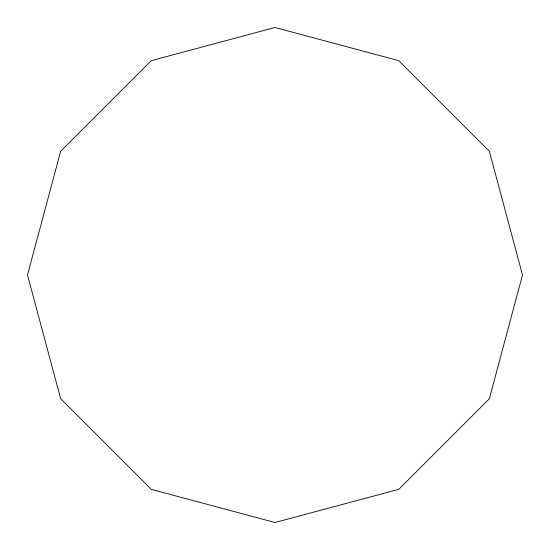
<?xml version="1.0" encoding="UTF-8"?>
<svg xmlns="http://www.w3.org/2000/svg" width="550" height="550" viewBox="0 0 550 550"><rect width="100%" height="100%" fill="white"/><g stroke="black" fill="none" stroke-linecap="round" stroke-linejoin="round"><path stroke-width="0.82" d="M60.658 151.25L27.5 275L60.658 398.75L151.25 489.342L275 522.5L398.75 489.342L489.342 398.75L522.5 275L489.342 151.25L398.75 60.658L275 27.5L151.25 60.658L60.658 151.25"/></g></svg>
